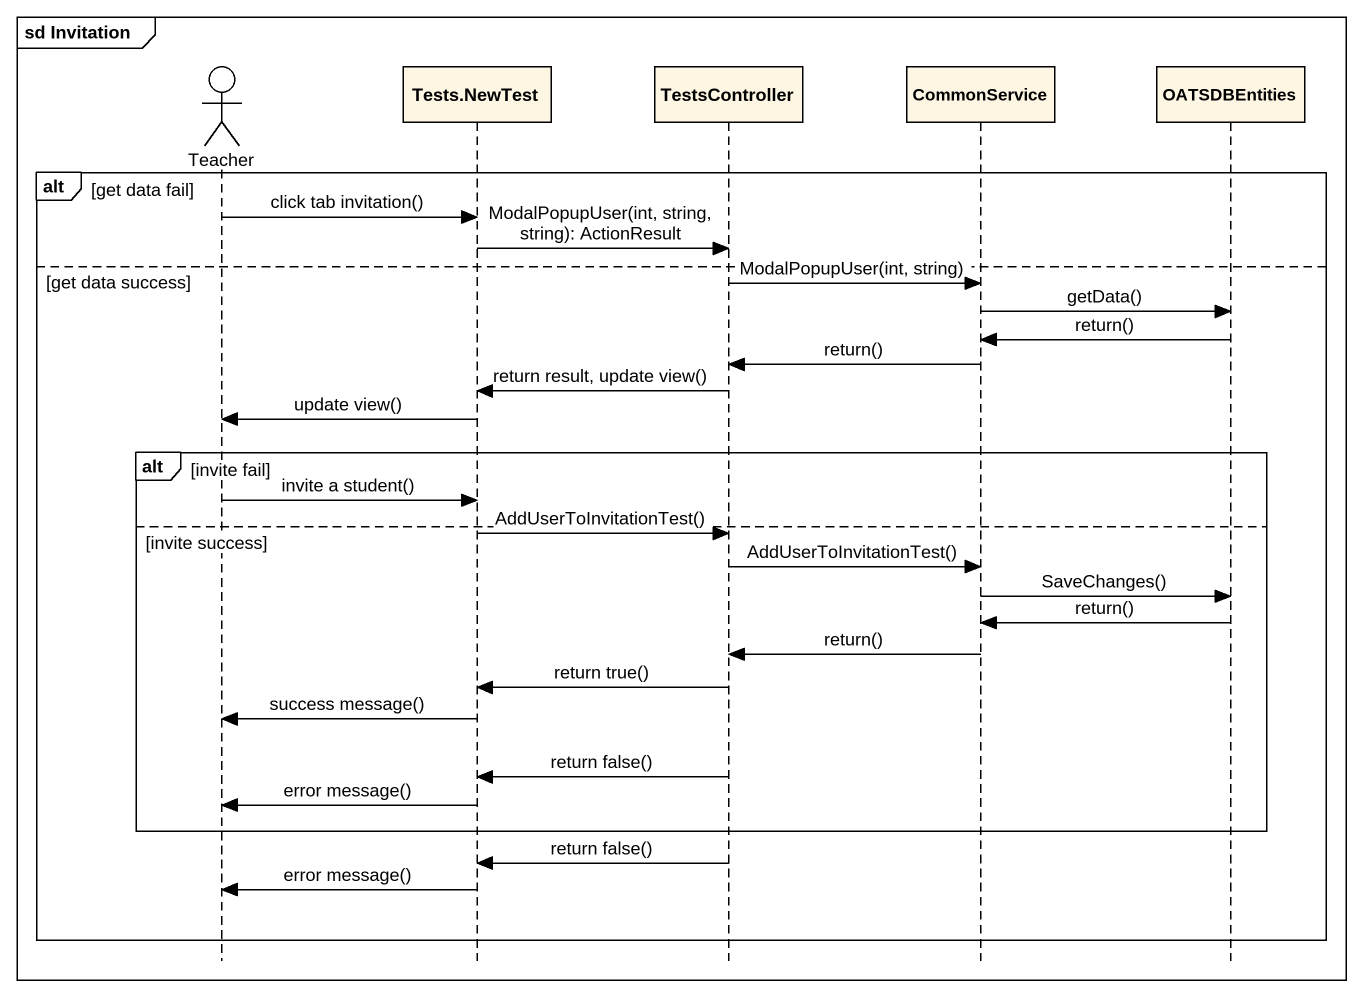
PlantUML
@startuml
mainframe sd Invitation
hide footbox
actor Teacher
participant "Tests.NewTest" as Tests_NewTest
participant TestsController
participant CommonService
participant OATSDBEntities

alt get data fail
  Teacher -> Tests_NewTest : click tab invitation()
  Tests_NewTest -> TestsController : ModalPopupUser(int, string, string): ActionResult
else get data success
  TestsController -> CommonService : ModalPopupUser(int, string)
  CommonService -> OATSDBEntities : getData()
  OATSDBEntities -> CommonService : return()
  CommonService -> TestsController : return()
  TestsController -> Tests_NewTest : return result, update view()
  Tests_NewTest -> Teacher : update view()
  alt invite fail
    Teacher -> Tests_NewTest : invite a student()
  else invite success
    Tests_NewTest -> TestsController : AddUserToInvitationTest()
    TestsController -> CommonService : AddUserToInvitationTest()
    CommonService -> OATSDBEntities : SaveChanges()
    OATSDBEntities -> CommonService : return()
    CommonService -> TestsController : return()
    TestsController -> Tests_NewTest : return true()
    Tests_NewTest -> Teacher : success message()
    TestsController -> Tests_NewTest : return false()
    Tests_NewTest -> Teacher : error message()
  end
  TestsController -> Tests_NewTest : return false()
  Tests_NewTest -> Teacher : error message()
end
@enduml
